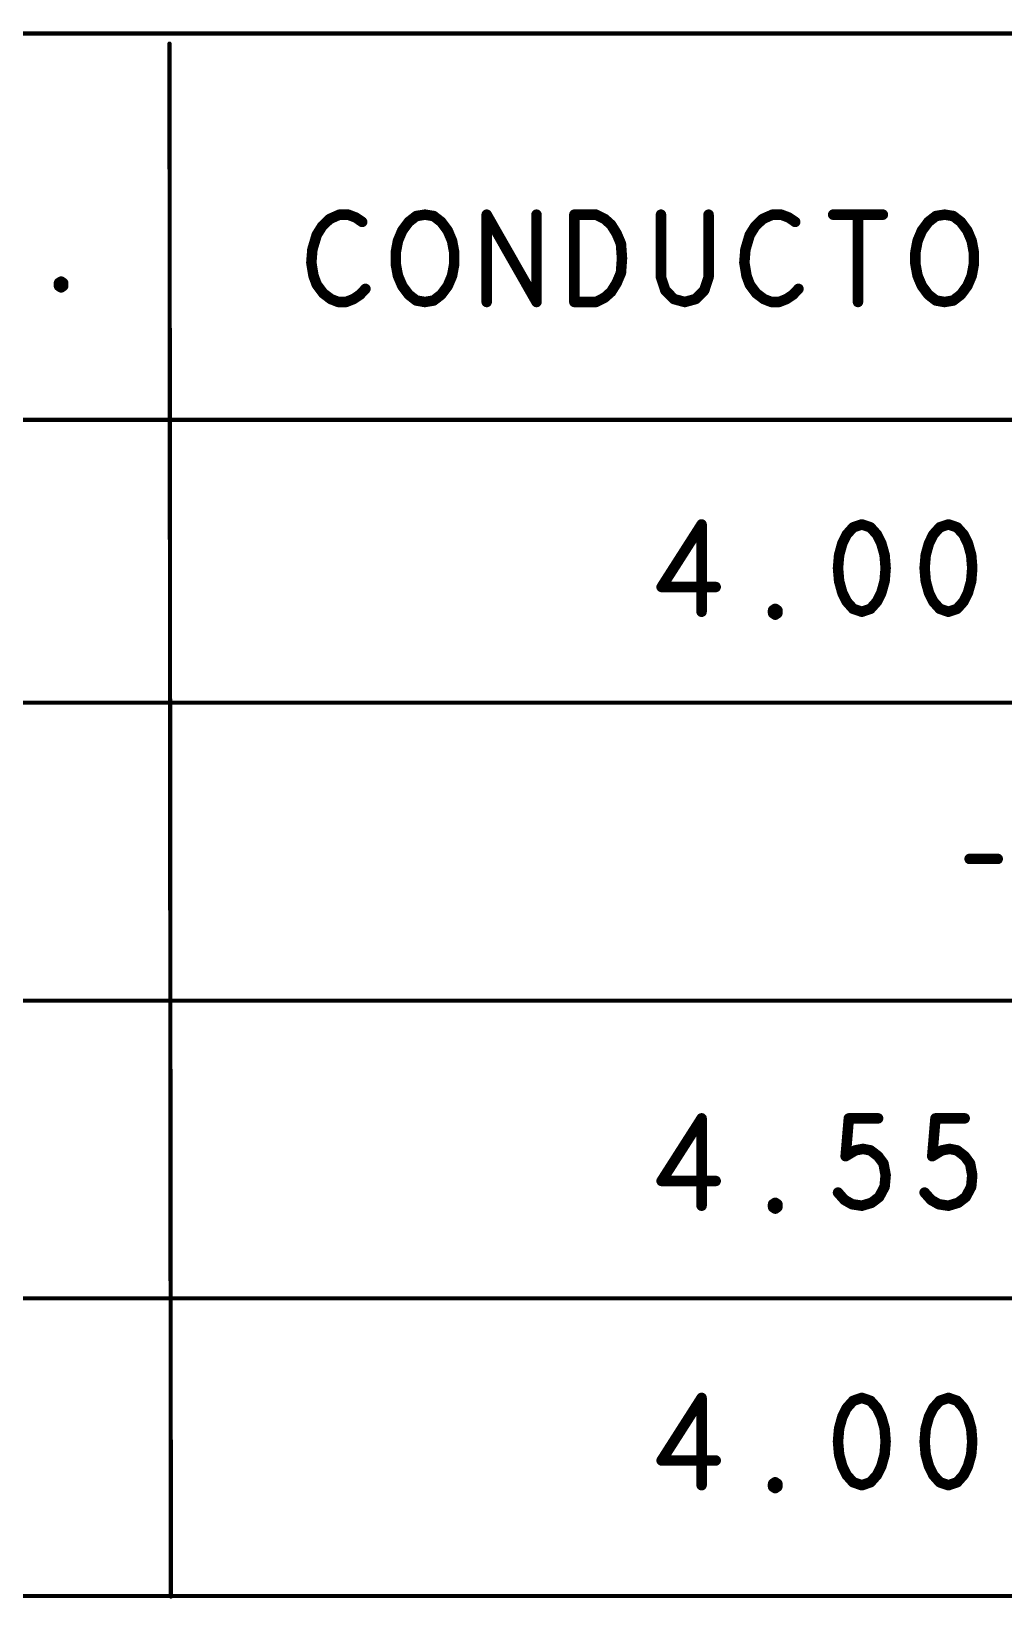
# Model space of a CAD drawing. Extents: x -14.2 to 19.9, y -5.2 to 16.9.
# Drawn here: x -11.288 to -9.896, y -0.942 to 1.301 of the extents above; entities that cross this region are included whole.
import ezdxf

# ---------------------------------------------------------------- set-up
doc = ezdxf.new("R2010")
doc.units = 0
doc.layers.get('0').update_dxf_attribs({"linetype": 'CONTINUOUS'})
doc.layers.add('FAB', color=2, linetype='CONTINUOUS')

# ---------------------------------------------------------------- blocks, each defined once
blk = doc.blocks.new('ROUND_1')
at = {"const_width": 0.003}
blk.add_lwpolyline([(-0.0015, 0, 1), (0.0015, 0, 1)], format="xyb", close=True, dxfattribs=at)
blk = doc.blocks.new('ROUND_105')
at = {"const_width": 0.0075}
blk.add_lwpolyline([(-0.00375, 0, 1), (0.00375, 0, 1)], format="xyb", close=True, dxfattribs=at)

msp = doc.modelspace()

# ---------------------------------------------------------------- linework, layer by layer
at = {"layer": 'FAB'}
for points, const_width in [([(-1.9898, 1.2977), (-12.4148, 1.2977)], 0.006), ([(-11.0899, 1.2831), (-11.0879, -0.9392)], 0.006), ([(-10.8605, 1.0322), (-10.8713, 1.0218)], 0.015), ([(-10.8465, 1.0384), (-10.8605, 1.0322)], 0.015), ([(-10.8341, 1.0384), (-10.8465, 1.0384)], 0.015), ([(-10.8233, 1.0343), (-10.8341, 1.0384)], 0.015), ([(-10.814, 1.028), (-10.8233, 1.0343)], 0.015), ([(-10.7566, 1.0155), (-10.7473, 1.028)], 0.015), ([(-10.7473, 1.028), (-10.7365, 1.0364)], 0.015), ([(-10.7365, 1.0364), (-10.7241, 1.0384)], 0.015), ([(-10.7241, 1.0384), (-10.7117, 1.0364)], 0.015), ([(-10.7117, 1.0364), (-10.7008, 1.028)], 0.015), ([(-10.7008, 1.028), (-10.6915, 1.0155)], 0.015), ([(-10.6357, 0.9134), (-10.6357, 1.0384)], 0.015), ([(-10.6357, 1.0384), (-10.5644, 0.9134)], 0.015), ([(-10.5644, 0.9134), (-10.5644, 1.0384)], 0.015), ([(-10.5102, 0.9134), (-10.5102, 1.0384)], 0.015), ([(-10.5102, 1.0384), (-10.4792, 1.0384)], 0.015), ([(-10.4792, 1.0384), (-10.4668, 1.0322)], 0.015), ([(-10.4668, 1.0322), (-10.4575, 1.0239)], 0.015), ([(-10.3862, 1.0384), (-10.3862, 0.9489)], 0.015), ([(-10.318, 0.9489), (-10.318, 1.0384)], 0.015), ([(-10.2405, 1.0322), (-10.2513, 1.0218)], 0.015), ([(-10.2265, 1.0384), (-10.2405, 1.0322)], 0.015), ([(-10.2141, 1.0384), (-10.2265, 1.0384)], 0.015), ([(-10.2033, 1.0343), (-10.2141, 1.0384)], 0.015), ([(-10.194, 1.028), (-10.2033, 1.0343)], 0.015), ([(-10.1397, 1.0384), (-10.0684, 1.0384)], 0.015), ([(-10.1041, 1.0384), (-10.1041, 0.9134)], 0.015), ([(-10.0126, 1.0155), (-10.0033, 1.028)], 0.015), ([(-10.0033, 1.028), (-9.9925, 1.0364)], 0.015), ([(-9.9925, 1.0364), (-9.9801, 1.0384)], 0.015), ([(-9.9801, 1.0384), (-9.9677, 1.0364)], 0.015), ([(-9.9677, 1.0364), (-9.9568, 1.028)], 0.015), ([(-9.9568, 1.028), (-9.9475, 1.0155)], 0.015), ([(-10.8791, 1.0093), (-10.8853, 0.9884)], 0.015), ([(-10.8713, 1.0218), (-10.8791, 1.0093)], 0.015), ([(-10.7628, 1.0009), (-10.7566, 1.0155)], 0.015), ([(-10.6915, 1.0155), (-10.6853, 1.0009)], 0.015), ([(-10.4575, 1.0239), (-10.4497, 1.0114)], 0.015), ([(-10.4497, 1.0114), (-10.4435, 0.9968)], 0.015), ([(-10.2591, 1.0093), (-10.2653, 0.9884)], 0.015), ([(-10.2513, 1.0218), (-10.2591, 1.0093)], 0.015), ([(-10.0188, 1.0009), (-10.0126, 1.0155)], 0.015), ([(-9.9475, 1.0155), (-9.9413, 1.0009)], 0.015), ([(-10.8853, 0.9884), (-10.8868, 0.9697)], 0.015), ([(-10.7659, 0.9843), (-10.7628, 1.0009)], 0.015), ([(-10.7659, 0.9676), (-10.7659, 0.9843)], 0.015), ([(-10.6853, 1.0009), (-10.6822, 0.9843)], 0.015), ([(-10.6822, 0.9843), (-10.6822, 0.9676)], 0.015), ([(-10.4435, 0.9968), (-10.442, 0.9759)], 0.015), ([(-10.2653, 0.9884), (-10.2668, 0.9697)], 0.015), ([(-10.0219, 0.9843), (-10.0188, 1.0009)], 0.015), ([(-10.0219, 0.9676), (-10.0219, 0.9843)], 0.015), ([(-9.9413, 1.0009), (-9.9382, 0.9843)], 0.015), ([(-9.9382, 0.9843), (-9.9382, 0.9676)], 0.015), ([(-10.8868, 0.9697), (-10.8837, 0.9509)], 0.015), ([(-10.7628, 0.9509), (-10.7659, 0.9676)], 0.015), ([(-10.6822, 0.9676), (-10.6853, 0.9509)], 0.015), ([(-10.442, 0.9759), (-10.4435, 0.9551)], 0.015), ([(-10.2668, 0.9697), (-10.2637, 0.9509)], 0.015), ([(-10.0188, 0.9509), (-10.0219, 0.9676)], 0.015), ([(-9.9382, 0.9676), (-9.9413, 0.9509)], 0.015), ([(-11.2482, 0.9405), (-11.2451, 0.9426)], 0.015), ([(-11.2482, 0.9364), (-11.2482, 0.9405)], 0.015), ([(-11.2451, 0.9343), (-11.2482, 0.9364)], 0.015), ([(-11.2451, 0.9426), (-11.242, 0.9405)], 0.015), ([(-11.242, 0.9364), (-11.2451, 0.9343)], 0.015), ([(-11.242, 0.9405), (-11.242, 0.9364)], 0.015), ([(-10.8837, 0.9509), (-10.8791, 0.9384)], 0.015), ([(-10.8791, 0.9384), (-10.8698, 0.9259)], 0.015), ([(-10.7566, 0.9364), (-10.7628, 0.9509)], 0.015), ([(-10.7473, 0.9239), (-10.7566, 0.9364)], 0.015), ([(-10.6915, 0.9364), (-10.7008, 0.9239)], 0.015), ([(-10.6853, 0.9509), (-10.6915, 0.9364)], 0.015), ([(-10.4497, 0.9405), (-10.4575, 0.928)], 0.015), ([(-10.4435, 0.9551), (-10.4497, 0.9405)], 0.015), ([(-10.3862, 0.9489), (-10.38, 0.9301)], 0.015), ([(-10.3242, 0.9301), (-10.318, 0.9489)], 0.015), ([(-10.2637, 0.9509), (-10.2591, 0.9384)], 0.015), ([(-10.2591, 0.9384), (-10.2498, 0.9259)], 0.015), ([(-10.0126, 0.9364), (-10.0188, 0.9509)], 0.015), ([(-10.0033, 0.9239), (-10.0126, 0.9364)], 0.015), ([(-9.9475, 0.9364), (-9.9568, 0.9239)], 0.015), ([(-9.9413, 0.9509), (-9.9475, 0.9364)], 0.015), ([(-10.8698, 0.9259), (-10.8589, 0.9176)], 0.015), ([(-10.8589, 0.9176), (-10.8481, 0.9134)], 0.015), ([(-10.8481, 0.9134), (-10.8372, 0.9134)], 0.015), ([(-10.8372, 0.9134), (-10.8264, 0.9176)], 0.015), ([(-10.8264, 0.9176), (-10.8171, 0.9239)], 0.015), ([(-10.8171, 0.9239), (-10.8093, 0.9322)], 0.015), ([(-10.7365, 0.9155), (-10.7473, 0.9239)], 0.015), ([(-10.7241, 0.9134), (-10.7365, 0.9155)], 0.015), ([(-10.7117, 0.9155), (-10.7241, 0.9134)], 0.015), ([(-10.7008, 0.9239), (-10.7117, 0.9155)], 0.015), ([(-10.4792, 0.9134), (-10.5102, 0.9134)], 0.015), ([(-10.4668, 0.9197), (-10.4792, 0.9134)], 0.015), ([(-10.4575, 0.928), (-10.4668, 0.9197)], 0.015), ([(-10.38, 0.9301), (-10.3676, 0.9176)], 0.015), ([(-10.3676, 0.9176), (-10.3521, 0.9134)], 0.015), ([(-10.3521, 0.9134), (-10.3366, 0.9176)], 0.015), ([(-10.3366, 0.9176), (-10.3242, 0.9301)], 0.015), ([(-10.2498, 0.9259), (-10.2389, 0.9176)], 0.015), ([(-10.2389, 0.9176), (-10.2281, 0.9134)], 0.015), ([(-10.2281, 0.9134), (-10.2172, 0.9134)], 0.015), ([(-10.2172, 0.9134), (-10.2064, 0.9176)], 0.015), ([(-10.2064, 0.9176), (-10.1971, 0.9239)], 0.015), ([(-10.1971, 0.9239), (-10.1893, 0.9322)], 0.015), ([(-9.9925, 0.9155), (-10.0033, 0.9239)], 0.015), ([(-9.9801, 0.9134), (-9.9925, 0.9155)], 0.015), ([(-9.9677, 0.9155), (-9.9801, 0.9134)], 0.015), ([(-9.9568, 0.9239), (-9.9677, 0.9155)], 0.015), ([(-12.4116, 0.7448), (-1.9866, 0.7448)], 0.006), ([(-10.328, 0.5951), (-10.3853, 0.5055)], 0.015), ([(-10.328, 0.4701), (-10.328, 0.5951)], 0.015), ([(-10.1203, 0.5805), (-10.1265, 0.568)], 0.015), ([(-10.111, 0.5909), (-10.1203, 0.5805)], 0.015), ([(-10.0986, 0.5951), (-10.111, 0.5909)], 0.015), ([(-10.0862, 0.5909), (-10.0986, 0.5951)], 0.015), ([(-10.0769, 0.5805), (-10.0862, 0.5909)], 0.015), ([(-10.0707, 0.568), (-10.0769, 0.5805)], 0.015), ([(-9.9963, 0.5805), (-10.0025, 0.568)], 0.015), ([(-9.987, 0.5909), (-9.9963, 0.5805)], 0.015), ([(-9.9746, 0.5951), (-9.987, 0.5909)], 0.015), ([(-9.9622, 0.5909), (-9.9746, 0.5951)], 0.015), ([(-9.9529, 0.5805), (-9.9622, 0.5909)], 0.015), ([(-9.9467, 0.568), (-9.9529, 0.5805)], 0.015), ([(-10.1265, 0.568), (-10.1311, 0.5514)], 0.015), ([(-10.066, 0.5514), (-10.0707, 0.568)], 0.015), ([(-10.0025, 0.568), (-10.0071, 0.5514)], 0.015), ([(-9.942, 0.5514), (-9.9467, 0.568)], 0.015), ([(-10.1311, 0.5514), (-10.1327, 0.5326)], 0.015), ([(-10.1327, 0.5326), (-10.1311, 0.5139)], 0.015), ([(-10.0645, 0.5326), (-10.066, 0.5514)], 0.015), ([(-10.066, 0.5139), (-10.0645, 0.5326)], 0.015), ([(-10.0071, 0.5514), (-10.0087, 0.5326)], 0.015), ([(-10.0087, 0.5326), (-10.0071, 0.5139)], 0.015), ([(-9.9405, 0.5326), (-9.942, 0.5514)], 0.015), ([(-9.942, 0.5139), (-9.9405, 0.5326)], 0.015), ([(-10.1311, 0.5139), (-10.1265, 0.4972)], 0.015), ([(-10.0707, 0.4972), (-10.066, 0.5139)], 0.015), ([(-10.0071, 0.5139), (-10.0025, 0.4972)], 0.015), ([(-9.9467, 0.4972), (-9.942, 0.5139)], 0.015), ([(-10.3853, 0.5055), (-10.3078, 0.5055)], 0.015), ([(-10.1265, 0.4972), (-10.1203, 0.4847)], 0.015), ([(-10.0769, 0.4847), (-10.0707, 0.4972)], 0.015), ([(-10.0025, 0.4972), (-9.9963, 0.4847)], 0.015), ([(-9.9529, 0.4847), (-9.9467, 0.4972)], 0.015), ([(-10.2257, 0.4722), (-10.2226, 0.4743)], 0.015), ([(-10.2257, 0.468), (-10.2257, 0.4722)], 0.015), ([(-10.2226, 0.4659), (-10.2257, 0.468)], 0.015), ([(-10.2226, 0.4743), (-10.2195, 0.4722)], 0.015), ([(-10.2195, 0.468), (-10.2226, 0.4659)], 0.015), ([(-10.2195, 0.4722), (-10.2195, 0.468)], 0.015), ([(-10.1203, 0.4847), (-10.111, 0.4743)], 0.015), ([(-10.111, 0.4743), (-10.0986, 0.4701)], 0.015), ([(-10.0986, 0.4701), (-10.0862, 0.4743)], 0.015), ([(-10.0862, 0.4743), (-10.0769, 0.4847)], 0.015), ([(-9.9963, 0.4847), (-9.987, 0.4743)], 0.015), ([(-9.987, 0.4743), (-9.9746, 0.4701)], 0.015), ([(-9.9746, 0.4701), (-9.9622, 0.4743)], 0.015), ([(-9.9622, 0.4743), (-9.9529, 0.4847)], 0.015), ([(-12.4126, 0.3401), (-1.9876, 0.3401)], 0.006), ([(-9.9443, 0.1164), (-9.904, 0.1164)], 0.015), ([(-12.4174, -0.0864), (-1.9874, -0.0864)], 0.006), ([(-10.328, -0.2549), (-10.3853, -0.3445)], 0.015), ([(-10.328, -0.3799), (-10.328, -0.2549)], 0.015), ([(-10.1218, -0.3091), (-10.1172, -0.2549)], 0.015), ([(-10.1172, -0.2549), (-10.0753, -0.2549)], 0.015), ([(-9.9978, -0.3091), (-9.9932, -0.2549)], 0.015), ([(-9.9932, -0.2549), (-9.9513, -0.2549)], 0.015), ([(-10.097, -0.2986), (-10.1079, -0.3007)], 0.015), ([(-10.0862, -0.3007), (-10.097, -0.2986)], 0.015), ([(-9.973, -0.2986), (-9.9839, -0.3007)], 0.015), ([(-9.9622, -0.3007), (-9.973, -0.2986)], 0.015), ([(-10.1079, -0.3007), (-10.1218, -0.3091)], 0.015), ([(-10.0753, -0.3091), (-10.0862, -0.3007)], 0.015), ([(-10.0676, -0.3195), (-10.0753, -0.3091)], 0.015), ([(-10.0645, -0.3361), (-10.0676, -0.3195)], 0.015), ([(-9.9839, -0.3007), (-9.9978, -0.3091)], 0.015), ([(-9.9513, -0.3091), (-9.9622, -0.3007)], 0.015), ([(-9.9436, -0.3195), (-9.9513, -0.3091)], 0.015), ([(-9.9405, -0.3361), (-9.9436, -0.3195)], 0.015), ([(-10.066, -0.3528), (-10.0645, -0.3361)], 0.015), ([(-9.942, -0.3528), (-9.9405, -0.3361)], 0.015), ([(-10.3853, -0.3445), (-10.3078, -0.3445)], 0.015), ([(-10.1327, -0.3611), (-10.1234, -0.3716)], 0.015), ([(-10.0738, -0.3674), (-10.066, -0.3528)], 0.015), ([(-10.0087, -0.3611), (-9.9994, -0.3716)], 0.015), ([(-9.9498, -0.3674), (-9.942, -0.3528)], 0.015), ([(-10.2257, -0.3778), (-10.2226, -0.3757)], 0.015), ([(-10.2257, -0.382), (-10.2257, -0.3778)], 0.015), ([(-10.2226, -0.3841), (-10.2257, -0.382)], 0.015), ([(-10.2226, -0.3757), (-10.2195, -0.3778)], 0.015), ([(-10.2195, -0.382), (-10.2226, -0.3841)], 0.015), ([(-10.2195, -0.3778), (-10.2195, -0.382)], 0.015), ([(-10.1234, -0.3716), (-10.1125, -0.3778)], 0.015), ([(-10.1125, -0.3778), (-10.0986, -0.3799)], 0.015), ([(-10.0986, -0.3799), (-10.0846, -0.3757)], 0.015), ([(-10.0846, -0.3757), (-10.0738, -0.3674)], 0.015), ([(-9.9994, -0.3716), (-9.9885, -0.3778)], 0.015), ([(-9.9885, -0.3778), (-9.9746, -0.3799)], 0.015), ([(-9.9746, -0.3799), (-9.9606, -0.3757)], 0.015), ([(-9.9606, -0.3757), (-9.9498, -0.3674)], 0.015), ([(-12.4174, -0.5124), (-1.9924, -0.5124)], 0.006), ([(-10.328, -0.6549), (-10.3853, -0.7445)], 0.015), ([(-10.328, -0.7799), (-10.328, -0.6549)], 0.015), ([(-10.0986, -0.6549), (-10.111, -0.6591)], 0.015), ([(-10.0862, -0.6591), (-10.0986, -0.6549)], 0.015), ([(-9.9746, -0.6549), (-9.987, -0.6591)], 0.015), ([(-9.9622, -0.6591), (-9.9746, -0.6549)], 0.015), ([(-10.1203, -0.6695), (-10.1265, -0.682)], 0.015), ([(-10.111, -0.6591), (-10.1203, -0.6695)], 0.015), ([(-10.0769, -0.6695), (-10.0862, -0.6591)], 0.015), ([(-10.0707, -0.682), (-10.0769, -0.6695)], 0.015), ([(-9.9963, -0.6695), (-10.0025, -0.682)], 0.015), ([(-9.987, -0.6591), (-9.9963, -0.6695)], 0.015), ([(-9.9529, -0.6695), (-9.9622, -0.6591)], 0.015), ([(-9.9467, -0.682), (-9.9529, -0.6695)], 0.015), ([(-10.1311, -0.6986), (-10.1327, -0.7174)], 0.015), ([(-10.1265, -0.682), (-10.1311, -0.6986)], 0.015), ([(-10.066, -0.6986), (-10.0707, -0.682)], 0.015), ([(-10.0645, -0.7174), (-10.066, -0.6986)], 0.015), ([(-10.0071, -0.6986), (-10.0087, -0.7174)], 0.015), ([(-10.0025, -0.682), (-10.0071, -0.6986)], 0.015), ([(-9.942, -0.6986), (-9.9467, -0.682)], 0.015), ([(-9.9405, -0.7174), (-9.942, -0.6986)], 0.015), ([(-10.1327, -0.7174), (-10.1311, -0.7361)], 0.015), ([(-10.066, -0.7361), (-10.0645, -0.7174)], 0.015), ([(-10.0087, -0.7174), (-10.0071, -0.7361)], 0.015), ([(-9.942, -0.7361), (-9.9405, -0.7174)], 0.015), ([(-10.3853, -0.7445), (-10.3078, -0.7445)], 0.015), ([(-10.1311, -0.7361), (-10.1265, -0.7528)], 0.015), ([(-10.0707, -0.7528), (-10.066, -0.7361)], 0.015), ([(-10.0071, -0.7361), (-10.0025, -0.7528)], 0.015), ([(-9.9467, -0.7528), (-9.942, -0.7361)], 0.015), ([(-10.1265, -0.7528), (-10.1203, -0.7653)], 0.015), ([(-10.1203, -0.7653), (-10.111, -0.7757)], 0.015), ([(-10.0862, -0.7757), (-10.0769, -0.7653)], 0.015), ([(-10.0769, -0.7653), (-10.0707, -0.7528)], 0.015), ([(-10.0025, -0.7528), (-9.9963, -0.7653)], 0.015), ([(-9.9963, -0.7653), (-9.987, -0.7757)], 0.015), ([(-9.9622, -0.7757), (-9.9529, -0.7653)], 0.015), ([(-9.9529, -0.7653), (-9.9467, -0.7528)], 0.015), ([(-10.2257, -0.7778), (-10.2226, -0.7757)], 0.015), ([(-10.2257, -0.782), (-10.2257, -0.7778)], 0.015), ([(-10.2226, -0.7841), (-10.2257, -0.782)], 0.015), ([(-10.2226, -0.7757), (-10.2195, -0.7778)], 0.015), ([(-10.2195, -0.782), (-10.2226, -0.7841)], 0.015), ([(-10.2195, -0.7778), (-10.2195, -0.782)], 0.015), ([(-10.111, -0.7757), (-10.0986, -0.7799)], 0.015), ([(-10.0986, -0.7799), (-10.0862, -0.7757)], 0.015), ([(-9.987, -0.7757), (-9.9746, -0.7799)], 0.015), ([(-9.9746, -0.7799), (-9.9622, -0.7757)], 0.015), ([(-12.4144, -0.9384), (-1.9874, -0.9384)], 0.006)]:
    msp.add_lwpolyline(points, dxfattribs=dict(at, const_width=const_width))

# ---------------------------------------------------------------- block references
for name, p in [('ROUND_1', (-11.0899, 1.2831)), ('ROUND_105', (-10.8605, 1.0322)), ('ROUND_105', (-10.8605, 1.0322)), ('ROUND_105', (-10.8465, 1.0384)), ('ROUND_105', (-10.8465, 1.0384)), ('ROUND_105', (-10.8341, 1.0384)), ('ROUND_105', (-10.8341, 1.0384)), ('ROUND_105', (-10.8233, 1.0343)), ('ROUND_105', (-10.8233, 1.0343)), ('ROUND_105', (-10.814, 1.028)), ('ROUND_105', (-10.7473, 1.028)), ('ROUND_105', (-10.7473, 1.028)), ('ROUND_105', (-10.7365, 1.0364)), ('ROUND_105', (-10.7365, 1.0364)), ('ROUND_105', (-10.7241, 1.0384)), ('ROUND_105', (-10.7241, 1.0384)), ('ROUND_105', (-10.7117, 1.0364)), ('ROUND_105', (-10.7117, 1.0364)), ('ROUND_105', (-10.7008, 1.028)), ('ROUND_105', (-10.7008, 1.028)), ('ROUND_105', (-10.6357, 1.0384)), ('ROUND_105', (-10.6357, 1.0384)), ('ROUND_105', (-10.5644, 1.0384)), ('ROUND_105', (-10.5102, 1.0384)), ('ROUND_105', (-10.5102, 1.0384)), ('ROUND_105', (-10.4792, 1.0384)), ('ROUND_105', (-10.4792, 1.0384)), ('ROUND_105', (-10.4668, 1.0322)), ('ROUND_105', (-10.4668, 1.0322)), ('ROUND_105', (-10.3862, 1.0384)), ('ROUND_105', (-10.318, 1.0384)), ('ROUND_105', (-10.2405, 1.0322)), ('ROUND_105', (-10.2405, 1.0322)), ('ROUND_105', (-10.2265, 1.0384)), ('ROUND_105', (-10.2265, 1.0384)), ('ROUND_105', (-10.2141, 1.0384)), ('ROUND_105', (-10.2141, 1.0384)), ('ROUND_105', (-10.2033, 1.0343)), ('ROUND_105', (-10.2033, 1.0343)), ('ROUND_105', (-10.194, 1.028)), ('ROUND_105', (-10.1397, 1.0384)), ('ROUND_105', (-10.1041, 1.0384)), ('ROUND_105', (-10.0684, 1.0384)), ('ROUND_105', (-10.0033, 1.028)), ('ROUND_105', (-10.0033, 1.028)), ('ROUND_105', (-9.9925, 1.0364)), ('ROUND_105', (-9.9925, 1.0364)), ('ROUND_105', (-9.9801, 1.0384)), ('ROUND_105', (-9.9801, 1.0384)), ('ROUND_105', (-9.9677, 1.0364)), ('ROUND_105', (-9.9677, 1.0364)), ('ROUND_105', (-9.9568, 1.028)), ('ROUND_105', (-9.9568, 1.028)), ('ROUND_105', (-10.8791, 1.0093)), ('ROUND_105', (-10.8791, 1.0093)), ('ROUND_105', (-10.8713, 1.0218)), ('ROUND_105', (-10.8713, 1.0218)), ('ROUND_105', (-10.7566, 1.0155)), ('ROUND_105', (-10.7566, 1.0155)), ('ROUND_105', (-10.6915, 1.0155)), ('ROUND_105', (-10.6915, 1.0155)), ('ROUND_105', (-10.4575, 1.0239)), ('ROUND_105', (-10.4575, 1.0239)), ('ROUND_105', (-10.4497, 1.0114)), ('ROUND_105', (-10.4497, 1.0114)), ('ROUND_105', (-10.2591, 1.0093)), ('ROUND_105', (-10.2591, 1.0093)), ('ROUND_105', (-10.2513, 1.0218)), ('ROUND_105', (-10.2513, 1.0218)), ('ROUND_105', (-10.0126, 1.0155)), ('ROUND_105', (-10.0126, 1.0155)), ('ROUND_105', (-9.9475, 1.0155)), ('ROUND_105', (-9.9475, 1.0155)), ('ROUND_105', (-10.8853, 0.9884)), ('ROUND_105', (-10.8853, 0.9884)), ('ROUND_105', (-10.7659, 0.9843)), ('ROUND_105', (-10.7659, 0.9843)), ('ROUND_105', (-10.7628, 1.0009)), ('ROUND_105', (-10.7628, 1.0009)), ('ROUND_105', (-10.6853, 1.0009)), ('ROUND_105', (-10.6853, 1.0009)), ('ROUND_105', (-10.6822, 0.9843)), ('ROUND_105', (-10.6822, 0.9843)), ('ROUND_105', (-10.4435, 0.9968)), ('ROUND_105', (-10.4435, 0.9968)), ('ROUND_105', (-10.2653, 0.9884)), ('ROUND_105', (-10.2653, 0.9884)), ('ROUND_105', (-10.0219, 0.9843)), ('ROUND_105', (-10.0219, 0.9843)), ('ROUND_105', (-10.0188, 1.0009)), ('ROUND_105', (-10.0188, 1.0009)), ('ROUND_105', (-9.9413, 1.0009)), ('ROUND_105', (-9.9413, 1.0009)), ('ROUND_105', (-9.9382, 0.9843)), ('ROUND_105', (-9.9382, 0.9843)), ('ROUND_105', (-10.8868, 0.9697)), ('ROUND_105', (-10.8868, 0.9697)), ('ROUND_105', (-10.7659, 0.9676)), ('ROUND_105', (-10.7659, 0.9676)), ('ROUND_105', (-10.6822, 0.9676)), ('ROUND_105', (-10.6822, 0.9676)), ('ROUND_105', (-10.442, 0.9759)), ('ROUND_105', (-10.442, 0.9759)), ('ROUND_105', (-10.2668, 0.9697)), ('ROUND_105', (-10.2668, 0.9697)), ('ROUND_105', (-10.0219, 0.9676)), ('ROUND_105', (-10.0219, 0.9676)), ('ROUND_105', (-9.9382, 0.9676)), ('ROUND_105', (-9.9382, 0.9676)), ('ROUND_105', (-11.2482, 0.9405)), ('ROUND_105', (-11.2482, 0.9405)), ('ROUND_105', (-11.2482, 0.9364)), ('ROUND_105', (-11.2482, 0.9364)), ('ROUND_105', (-11.2451, 0.9426)), ('ROUND_105', (-11.2451, 0.9426)), ('ROUND_105', (-11.242, 0.9405)), ('ROUND_105', (-11.242, 0.9405)), ('ROUND_105', (-11.242, 0.9364)), ('ROUND_105', (-11.242, 0.9364)), ('ROUND_105', (-10.8837, 0.9509)), ('ROUND_105', (-10.8837, 0.9509)), ('ROUND_105', (-10.8791, 0.9384)), ('ROUND_105', (-10.8791, 0.9384)), ('ROUND_105', (-10.7628, 0.9509)), ('ROUND_105', (-10.7628, 0.9509)), ('ROUND_105', (-10.7566, 0.9364)), ('ROUND_105', (-10.7566, 0.9364)), ('ROUND_105', (-10.6915, 0.9364)), ('ROUND_105', (-10.6915, 0.9364)), ('ROUND_105', (-10.6853, 0.9509)), ('ROUND_105', (-10.6853, 0.9509)), ('ROUND_105', (-10.4497, 0.9405)), ('ROUND_105', (-10.4497, 0.9405)), ('ROUND_105', (-10.4435, 0.9551)), ('ROUND_105', (-10.4435, 0.9551)), ('ROUND_105', (-10.3862, 0.9489)), ('ROUND_105', (-10.3862, 0.9489)), ('ROUND_105', (-10.318, 0.9489)), ('ROUND_105', (-10.318, 0.9489)), ('ROUND_105', (-10.2637, 0.9509)), ('ROUND_105', (-10.2637, 0.9509)), ('ROUND_105', (-10.2591, 0.9384)), ('ROUND_105', (-10.2591, 0.9384)), ('ROUND_105', (-10.0188, 0.9509)), ('ROUND_105', (-10.0188, 0.9509)), ('ROUND_105', (-10.0126, 0.9364)), ('ROUND_105', (-10.0126, 0.9364)), ('ROUND_105', (-9.9475, 0.9364)), ('ROUND_105', (-9.9475, 0.9364)), ('ROUND_105', (-9.9413, 0.9509)), ('ROUND_105', (-9.9413, 0.9509)), ('ROUND_105', (-11.2451, 0.9343)), ('ROUND_105', (-11.2451, 0.9343)), ('ROUND_105', (-10.8698, 0.9259)), ('ROUND_105', (-10.8698, 0.9259)), ('ROUND_105', (-10.8589, 0.9176)), ('ROUND_105', (-10.8589, 0.9176)), ('ROUND_105', (-10.8481, 0.9134)), ('ROUND_105', (-10.8481, 0.9134)), ('ROUND_105', (-10.8372, 0.9134)), ('ROUND_105', (-10.8372, 0.9134)), ('ROUND_105', (-10.8264, 0.9176)), ('ROUND_105', (-10.8264, 0.9176)), ('ROUND_105', (-10.8171, 0.9239)), ('ROUND_105', (-10.8171, 0.9239)), ('ROUND_105', (-10.8093, 0.9322)), ('ROUND_105', (-10.7473, 0.9239)), ('ROUND_105', (-10.7473, 0.9239)), ('ROUND_105', (-10.7365, 0.9155)), ('ROUND_105', (-10.7365, 0.9155)), ('ROUND_105', (-10.7241, 0.9134)), ('ROUND_105', (-10.7241, 0.9134)), ('ROUND_105', (-10.7117, 0.9155)), ('ROUND_105', (-10.7117, 0.9155)), ('ROUND_105', (-10.7008, 0.9239)), ('ROUND_105', (-10.7008, 0.9239)), ('ROUND_105', (-10.6357, 0.9134)), ('ROUND_105', (-10.5644, 0.9134)), ('ROUND_105', (-10.5644, 0.9134)), ('ROUND_105', (-10.5102, 0.9134)), ('ROUND_105', (-10.5102, 0.9134)), ('ROUND_105', (-10.4792, 0.9134)), ('ROUND_105', (-10.4792, 0.9134)), ('ROUND_105', (-10.4668, 0.9197)), ('ROUND_105', (-10.4668, 0.9197)), ('ROUND_105', (-10.4575, 0.928)), ('ROUND_105', (-10.4575, 0.928)), ('ROUND_105', (-10.38, 0.9301)), ('ROUND_105', (-10.38, 0.9301)), ('ROUND_105', (-10.3676, 0.9176)), ('ROUND_105', (-10.3676, 0.9176)), ('ROUND_105', (-10.3521, 0.9134)), ('ROUND_105', (-10.3521, 0.9134)), ('ROUND_105', (-10.3366, 0.9176)), ('ROUND_105', (-10.3366, 0.9176)), ('ROUND_105', (-10.3242, 0.9301)), ('ROUND_105', (-10.3242, 0.9301)), ('ROUND_105', (-10.2498, 0.9259)), ('ROUND_105', (-10.2498, 0.9259)), ('ROUND_105', (-10.2389, 0.9176)), ('ROUND_105', (-10.2389, 0.9176)), ('ROUND_105', (-10.2281, 0.9134)), ('ROUND_105', (-10.2281, 0.9134)), ('ROUND_105', (-10.2172, 0.9134)), ('ROUND_105', (-10.2172, 0.9134)), ('ROUND_105', (-10.2064, 0.9176)), ('ROUND_105', (-10.2064, 0.9176)), ('ROUND_105', (-10.1971, 0.9239)), ('ROUND_105', (-10.1971, 0.9239)), ('ROUND_105', (-10.1893, 0.9322)), ('ROUND_105', (-10.1041, 0.9134)), ('ROUND_105', (-10.0033, 0.9239)), ('ROUND_105', (-10.0033, 0.9239)), ('ROUND_105', (-9.9925, 0.9155)), ('ROUND_105', (-9.9925, 0.9155)), ('ROUND_105', (-9.9801, 0.9134)), ('ROUND_105', (-9.9801, 0.9134)), ('ROUND_105', (-9.9677, 0.9155)), ('ROUND_105', (-9.9677, 0.9155)), ('ROUND_105', (-9.9568, 0.9239)), ('ROUND_105', (-9.9568, 0.9239)), ('ROUND_105', (-10.328, 0.5951)), ('ROUND_105', (-10.328, 0.5951)), ('ROUND_105', (-10.1203, 0.5805)), ('ROUND_105', (-10.1203, 0.5805)), ('ROUND_105', (-10.111, 0.5909)), ('ROUND_105', (-10.111, 0.5909)), ('ROUND_105', (-10.0986, 0.5951)), ('ROUND_105', (-10.0986, 0.5951)), ('ROUND_105', (-10.0862, 0.5909)), ('ROUND_105', (-10.0862, 0.5909)), ('ROUND_105', (-10.0769, 0.5805)), ('ROUND_105', (-10.0769, 0.5805)), ('ROUND_105', (-9.9963, 0.5805)), ('ROUND_105', (-9.9963, 0.5805)), ('ROUND_105', (-9.987, 0.5909)), ('ROUND_105', (-9.987, 0.5909)), ('ROUND_105', (-9.9746, 0.5951)), ('ROUND_105', (-9.9746, 0.5951)), ('ROUND_105', (-9.9622, 0.5909)), ('ROUND_105', (-9.9622, 0.5909)), ('ROUND_105', (-9.9529, 0.5805)), ('ROUND_105', (-9.9529, 0.5805)), ('ROUND_105', (-10.1265, 0.568)), ('ROUND_105', (-10.1265, 0.568)), ('ROUND_105', (-10.0707, 0.568)), ('ROUND_105', (-10.0707, 0.568)), ('ROUND_105', (-10.0025, 0.568)), ('ROUND_105', (-10.0025, 0.568)), ('ROUND_105', (-9.9467, 0.568)), ('ROUND_105', (-9.9467, 0.568)), ('ROUND_105', (-10.1327, 0.5326)), ('ROUND_105', (-10.1327, 0.5326)), ('ROUND_105', (-10.1311, 0.5514)), ('ROUND_105', (-10.1311, 0.5514)), ('ROUND_105', (-10.066, 0.5514)), ('ROUND_105', (-10.066, 0.5514)), ('ROUND_105', (-10.0645, 0.5326)), ('ROUND_105', (-10.0645, 0.5326)), ('ROUND_105', (-10.0087, 0.5326)), ('ROUND_105', (-10.0087, 0.5326)), ('ROUND_105', (-10.0071, 0.5514)), ('ROUND_105', (-10.0071, 0.5514)), ('ROUND_105', (-9.942, 0.5514)), ('ROUND_105', (-9.942, 0.5514)), ('ROUND_105', (-9.9405, 0.5326)), ('ROUND_105', (-9.9405, 0.5326)), ('ROUND_105', (-10.1311, 0.5139)), ('ROUND_105', (-10.1311, 0.5139)), ('ROUND_105', (-10.066, 0.5139)), ('ROUND_105', (-10.066, 0.5139)), ('ROUND_105', (-10.0071, 0.5139)), ('ROUND_105', (-10.0071, 0.5139)), ('ROUND_105', (-9.942, 0.5139)), ('ROUND_105', (-9.942, 0.5139)), ('ROUND_105', (-10.3853, 0.5055)), ('ROUND_105', (-10.3853, 0.5055)), ('ROUND_105', (-10.3078, 0.5055)), ('ROUND_105', (-10.1265, 0.4972)), ('ROUND_105', (-10.1265, 0.4972)), ('ROUND_105', (-10.0707, 0.4972)), ('ROUND_105', (-10.0707, 0.4972)), ('ROUND_105', (-10.0025, 0.4972)), ('ROUND_105', (-10.0025, 0.4972)), ('ROUND_105', (-9.9467, 0.4972)), ('ROUND_105', (-9.9467, 0.4972)), ('ROUND_105', (-10.328, 0.4701)), ('ROUND_105', (-10.2257, 0.4722)), ('ROUND_105', (-10.2257, 0.4722)), ('ROUND_105', (-10.2257, 0.468)), ('ROUND_105', (-10.2257, 0.468)), ('ROUND_105', (-10.2226, 0.4743)), ('ROUND_105', (-10.2226, 0.4743)), ('ROUND_105', (-10.2226, 0.4659)), ('ROUND_105', (-10.2226, 0.4659)), ('ROUND_105', (-10.2195, 0.4722)), ('ROUND_105', (-10.2195, 0.4722)), ('ROUND_105', (-10.2195, 0.468)), ('ROUND_105', (-10.2195, 0.468)), ('ROUND_105', (-10.1203, 0.4847)), ('ROUND_105', (-10.1203, 0.4847)), ('ROUND_105', (-10.111, 0.4743)), ('ROUND_105', (-10.111, 0.4743)), ('ROUND_105', (-10.0986, 0.4701)), ('ROUND_105', (-10.0986, 0.4701)), ('ROUND_105', (-10.0862, 0.4743)), ('ROUND_105', (-10.0862, 0.4743)), ('ROUND_105', (-10.0769, 0.4847)), ('ROUND_105', (-10.0769, 0.4847)), ('ROUND_105', (-9.9963, 0.4847)), ('ROUND_105', (-9.9963, 0.4847)), ('ROUND_105', (-9.987, 0.4743)), ('ROUND_105', (-9.987, 0.4743)), ('ROUND_105', (-9.9746, 0.4701)), ('ROUND_105', (-9.9746, 0.4701)), ('ROUND_105', (-9.9622, 0.4743)), ('ROUND_105', (-9.9622, 0.4743)), ('ROUND_105', (-9.9529, 0.4847)), ('ROUND_105', (-9.9529, 0.4847)), ('ROUND_105', (-9.9443, 0.1164)), ('ROUND_105', (-9.904, 0.1164)), ('ROUND_105', (-10.328, -0.2549)), ('ROUND_105', (-10.328, -0.2549)), ('ROUND_105', (-10.1172, -0.2549)), ('ROUND_105', (-10.1172, -0.2549)), ('ROUND_105', (-10.0753, -0.2549)), ('ROUND_105', (-9.9932, -0.2549)), ('ROUND_105', (-9.9932, -0.2549)), ('ROUND_105', (-9.9513, -0.2549)), ('ROUND_105', (-10.097, -0.2986)), ('ROUND_105', (-10.097, -0.2986)), ('ROUND_105', (-9.973, -0.2986)), ('ROUND_105', (-9.973, -0.2986)), ('ROUND_105', (-10.1218, -0.3091)), ('ROUND_105', (-10.1218, -0.3091)), ('ROUND_105', (-10.1079, -0.3007)), ('ROUND_105', (-10.1079, -0.3007)), ('ROUND_105', (-10.0862, -0.3007)), ('ROUND_105', (-10.0862, -0.3007)), ('ROUND_105', (-10.0753, -0.3091)), ('ROUND_105', (-10.0753, -0.3091)), ('ROUND_105', (-10.0676, -0.3195)), ('ROUND_105', (-10.0676, -0.3195)), ('ROUND_105', (-9.9978, -0.3091)), ('ROUND_105', (-9.9978, -0.3091)), ('ROUND_105', (-9.9839, -0.3007)), ('ROUND_105', (-9.9839, -0.3007)), ('ROUND_105', (-9.9622, -0.3007)), ('ROUND_105', (-9.9622, -0.3007)), ('ROUND_105', (-9.9513, -0.3091)), ('ROUND_105', (-9.9513, -0.3091)), ('ROUND_105', (-9.9436, -0.3195)), ('ROUND_105', (-9.9436, -0.3195)), ('ROUND_105', (-10.0645, -0.3361)), ('ROUND_105', (-10.0645, -0.3361)), ('ROUND_105', (-9.9405, -0.3361)), ('ROUND_105', (-9.9405, -0.3361)), ('ROUND_105', (-10.3853, -0.3445)), ('ROUND_105', (-10.3853, -0.3445)), ('ROUND_105', (-10.3078, -0.3445)), ('ROUND_105', (-10.1327, -0.3611)), ('ROUND_105', (-10.066, -0.3528)), ('ROUND_105', (-10.066, -0.3528)), ('ROUND_105', (-10.0087, -0.3611)), ('ROUND_105', (-9.942, -0.3528)), ('ROUND_105', (-9.942, -0.3528)), ('ROUND_105', (-10.328, -0.3799)), ('ROUND_105', (-10.2257, -0.3778)), ('ROUND_105', (-10.2257, -0.3778)), ('ROUND_105', (-10.2257, -0.382)), ('ROUND_105', (-10.2257, -0.382)), ('ROUND_105', (-10.2226, -0.3757)), ('ROUND_105', (-10.2226, -0.3757)), ('ROUND_105', (-10.2226, -0.3841)), ('ROUND_105', (-10.2226, -0.3841)), ('ROUND_105', (-10.2195, -0.3778)), ('ROUND_105', (-10.2195, -0.3778)), ('ROUND_105', (-10.2195, -0.382)), ('ROUND_105', (-10.2195, -0.382)), ('ROUND_105', (-10.1234, -0.3716)), ('ROUND_105', (-10.1234, -0.3716)), ('ROUND_105', (-10.1125, -0.3778)), ('ROUND_105', (-10.1125, -0.3778)), ('ROUND_105', (-10.0986, -0.3799)), ('ROUND_105', (-10.0986, -0.3799)), ('ROUND_105', (-10.0846, -0.3757)), ('ROUND_105', (-10.0846, -0.3757)), ('ROUND_105', (-10.0738, -0.3674)), ('ROUND_105', (-10.0738, -0.3674)), ('ROUND_105', (-9.9994, -0.3716)), ('ROUND_105', (-9.9994, -0.3716)), ('ROUND_105', (-9.9885, -0.3778)), ('ROUND_105', (-9.9885, -0.3778)), ('ROUND_105', (-9.9746, -0.3799)), ('ROUND_105', (-9.9746, -0.3799)), ('ROUND_105', (-9.9606, -0.3757)), ('ROUND_105', (-9.9606, -0.3757)), ('ROUND_105', (-9.9498, -0.3674)), ('ROUND_105', (-9.9498, -0.3674)), ('ROUND_105', (-10.328, -0.6549)), ('ROUND_105', (-10.328, -0.6549)), ('ROUND_105', (-10.0986, -0.6549)), ('ROUND_105', (-10.0986, -0.6549)), ('ROUND_105', (-9.9746, -0.6549)), ('ROUND_105', (-9.9746, -0.6549)), ('ROUND_105', (-10.1203, -0.6695)), ('ROUND_105', (-10.1203, -0.6695)), ('ROUND_105', (-10.111, -0.6591)), ('ROUND_105', (-10.111, -0.6591)), ('ROUND_105', (-10.0862, -0.6591)), ('ROUND_105', (-10.0862, -0.6591)), ('ROUND_105', (-10.0769, -0.6695)), ('ROUND_105', (-10.0769, -0.6695)), ('ROUND_105', (-9.9963, -0.6695)), ('ROUND_105', (-9.9963, -0.6695)), ('ROUND_105', (-9.987, -0.6591)), ('ROUND_105', (-9.987, -0.6591)), ('ROUND_105', (-9.9622, -0.6591)), ('ROUND_105', (-9.9622, -0.6591)), ('ROUND_105', (-9.9529, -0.6695)), ('ROUND_105', (-9.9529, -0.6695)), ('ROUND_105', (-10.1311, -0.6986)), ('ROUND_105', (-10.1311, -0.6986)), ('ROUND_105', (-10.1265, -0.682)), ('ROUND_105', (-10.1265, -0.682)), ('ROUND_105', (-10.0707, -0.682)), ('ROUND_105', (-10.0707, -0.682)), ('ROUND_105', (-10.066, -0.6986)), ('ROUND_105', (-10.066, -0.6986)), ('ROUND_105', (-10.0071, -0.6986)), ('ROUND_105', (-10.0071, -0.6986)), ('ROUND_105', (-10.0025, -0.682)), ('ROUND_105', (-10.0025, -0.682)), ('ROUND_105', (-9.9467, -0.682)), ('ROUND_105', (-9.9467, -0.682)), ('ROUND_105', (-9.942, -0.6986)), ('ROUND_105', (-9.942, -0.6986)), ('ROUND_105', (-10.1327, -0.7174)), ('ROUND_105', (-10.1327, -0.7174)), ('ROUND_105', (-10.0645, -0.7174)), ('ROUND_105', (-10.0645, -0.7174)), ('ROUND_105', (-10.0087, -0.7174)), ('ROUND_105', (-10.0087, -0.7174)), ('ROUND_105', (-9.9405, -0.7174)), ('ROUND_105', (-9.9405, -0.7174)), ('ROUND_105', (-10.3853, -0.7445)), ('ROUND_105', (-10.3853, -0.7445)), ('ROUND_105', (-10.3078, -0.7445)), ('ROUND_105', (-10.1311, -0.7361)), ('ROUND_105', (-10.1311, -0.7361)), ('ROUND_105', (-10.066, -0.7361)), ('ROUND_105', (-10.066, -0.7361)), ('ROUND_105', (-10.0071, -0.7361)), ('ROUND_105', (-10.0071, -0.7361)), ('ROUND_105', (-9.942, -0.7361)), ('ROUND_105', (-9.942, -0.7361)), ('ROUND_105', (-10.1265, -0.7528)), ('ROUND_105', (-10.1265, -0.7528)), ('ROUND_105', (-10.1203, -0.7653)), ('ROUND_105', (-10.1203, -0.7653)), ('ROUND_105', (-10.0769, -0.7653)), ('ROUND_105', (-10.0769, -0.7653)), ('ROUND_105', (-10.0707, -0.7528)), ('ROUND_105', (-10.0707, -0.7528)), ('ROUND_105', (-10.0025, -0.7528)), ('ROUND_105', (-10.0025, -0.7528)), ('ROUND_105', (-9.9963, -0.7653)), ('ROUND_105', (-9.9963, -0.7653)), ('ROUND_105', (-9.9529, -0.7653)), ('ROUND_105', (-9.9529, -0.7653)), ('ROUND_105', (-9.9467, -0.7528)), ('ROUND_105', (-9.9467, -0.7528)), ('ROUND_105', (-10.328, -0.7799)), ('ROUND_105', (-10.2257, -0.7778)), ('ROUND_105', (-10.2257, -0.7778)), ('ROUND_105', (-10.2257, -0.782)), ('ROUND_105', (-10.2257, -0.782)), ('ROUND_105', (-10.2226, -0.7757)), ('ROUND_105', (-10.2226, -0.7757)), ('ROUND_105', (-10.2226, -0.7841)), ('ROUND_105', (-10.2226, -0.7841)), ('ROUND_105', (-10.2195, -0.7778)), ('ROUND_105', (-10.2195, -0.7778)), ('ROUND_105', (-10.2195, -0.782)), ('ROUND_105', (-10.2195, -0.782)), ('ROUND_105', (-10.111, -0.7757)), ('ROUND_105', (-10.111, -0.7757)), ('ROUND_105', (-10.0986, -0.7799)), ('ROUND_105', (-10.0986, -0.7799)), ('ROUND_105', (-10.0862, -0.7757)), ('ROUND_105', (-10.0862, -0.7757)), ('ROUND_105', (-9.987, -0.7757)), ('ROUND_105', (-9.987, -0.7757)), ('ROUND_105', (-9.9746, -0.7799)), ('ROUND_105', (-9.9746, -0.7799)), ('ROUND_105', (-9.9622, -0.7757)), ('ROUND_105', (-9.9622, -0.7757)), ('ROUND_1', (-11.0879, -0.9392))]:
    msp.add_blockref(name, p, dxfattribs=at)

doc.saveas('drawing.dxf')
